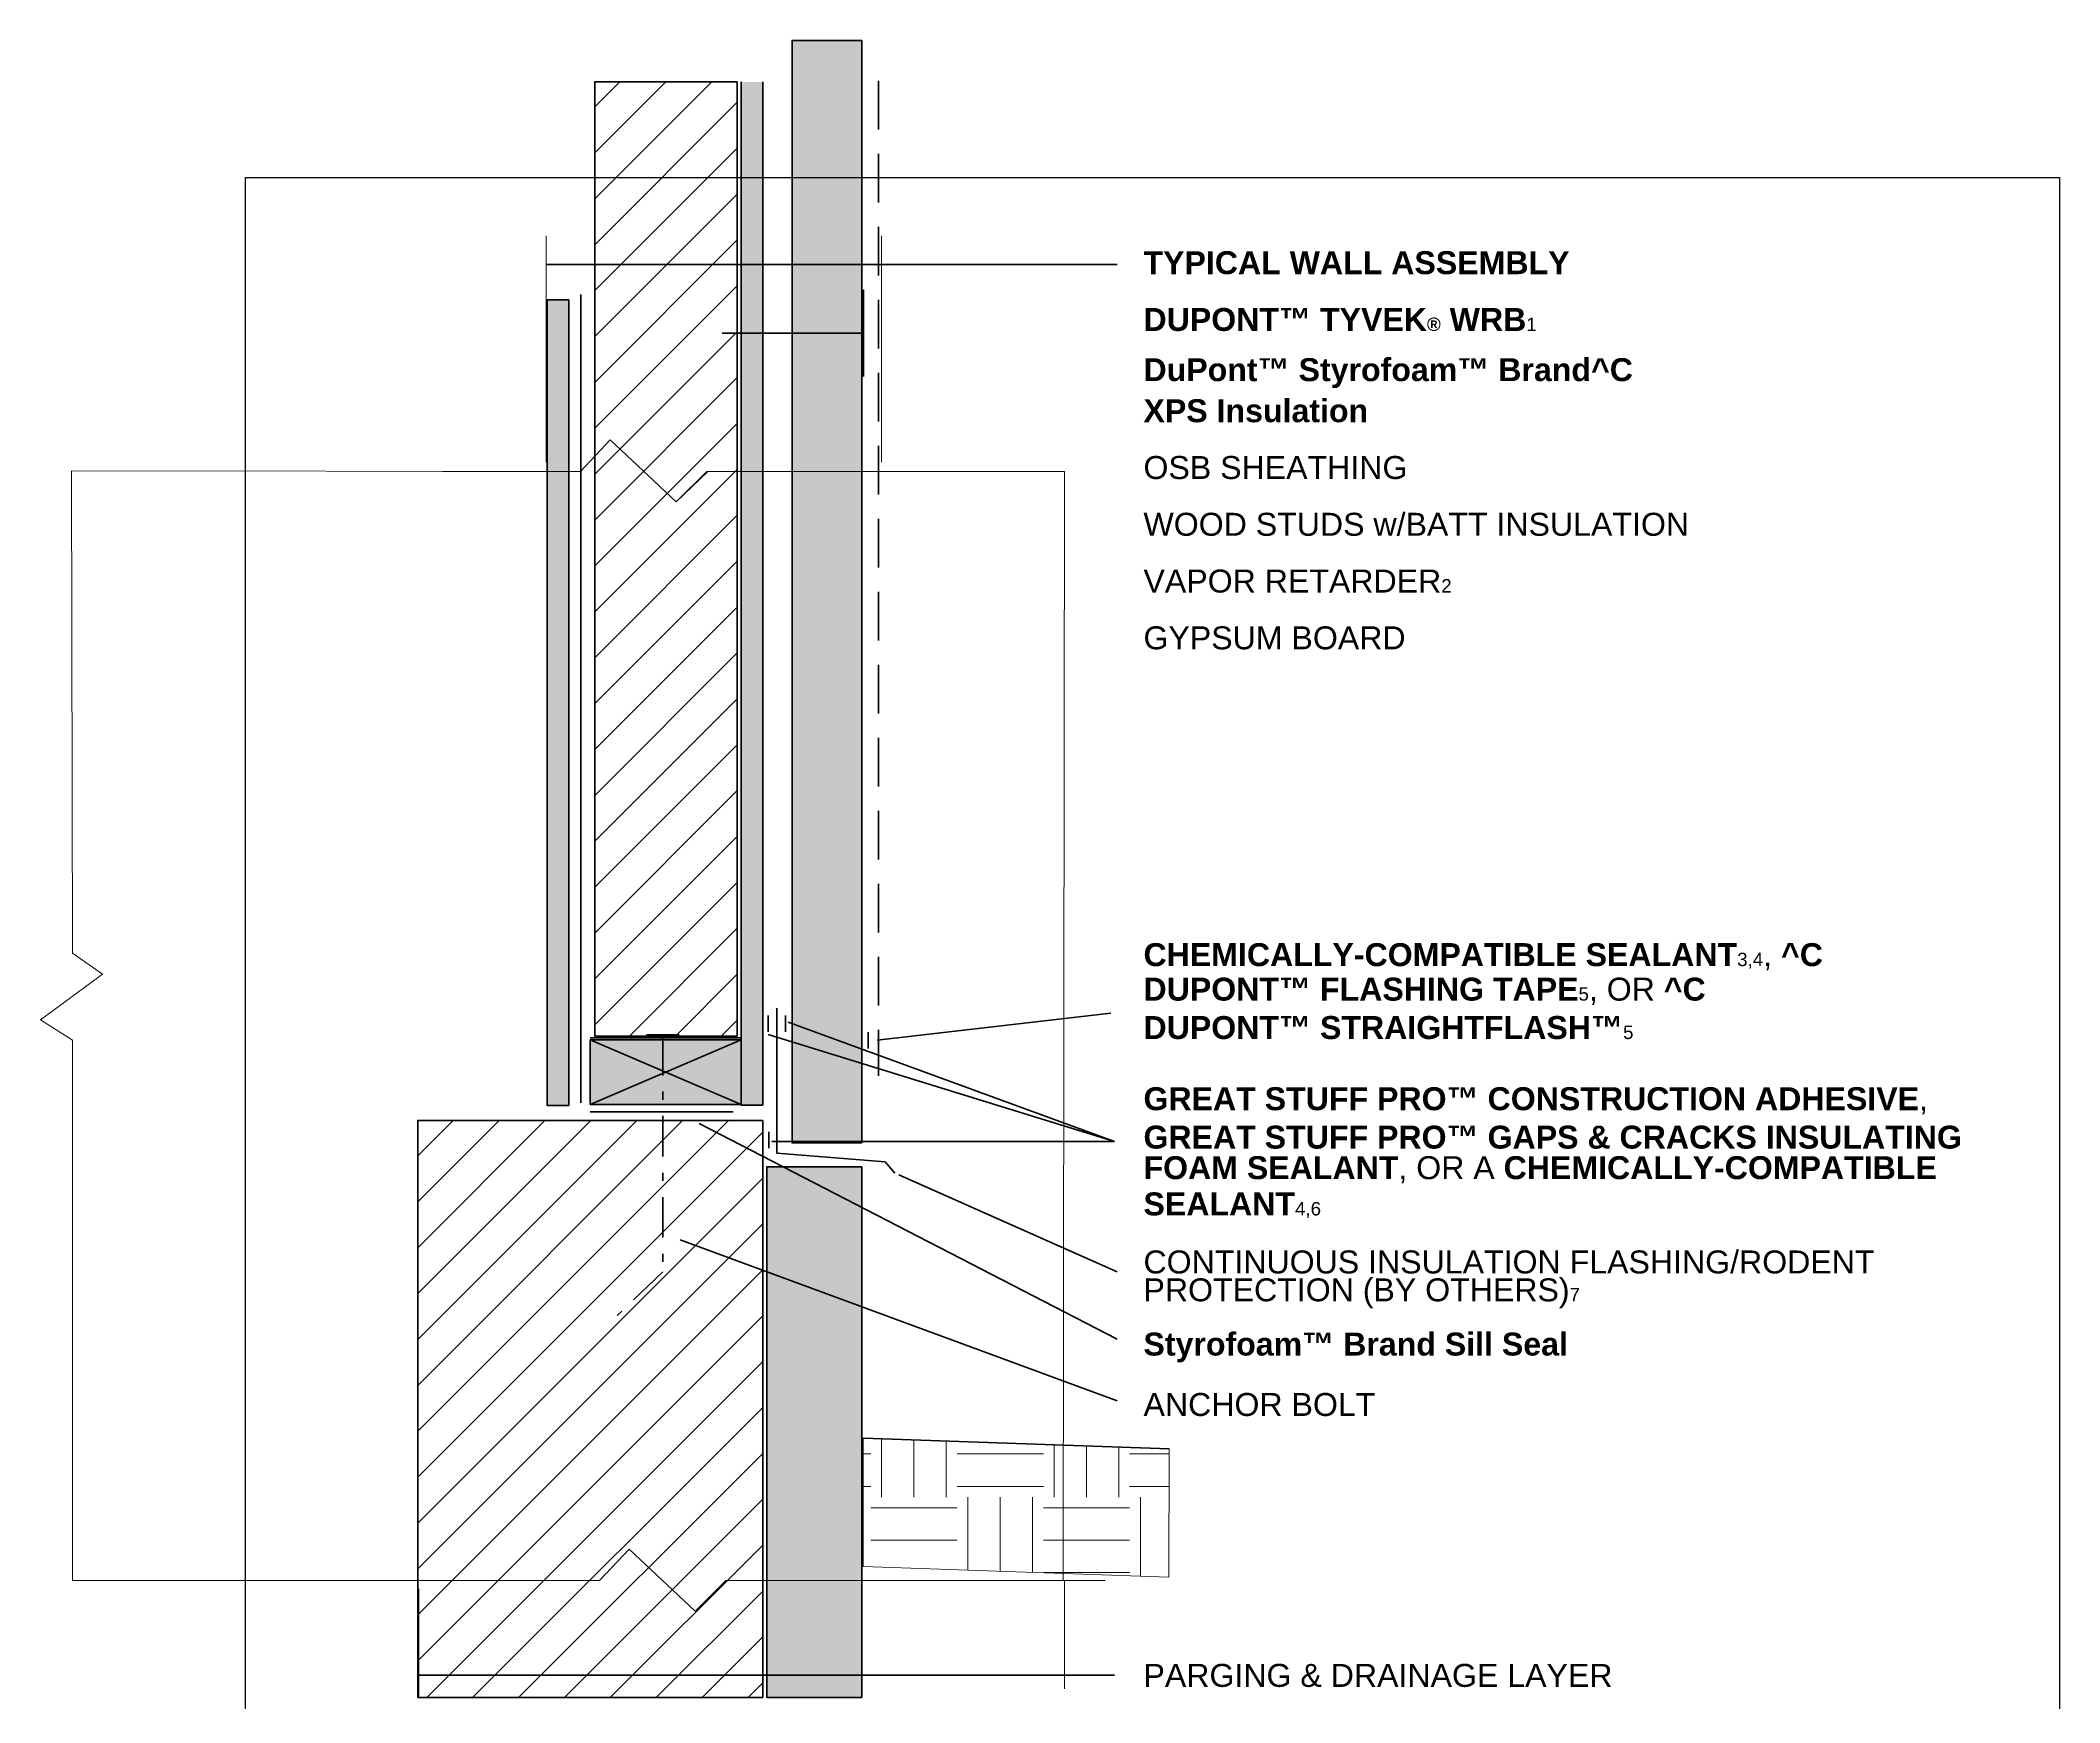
# Model space of a CAD drawing. Extents: x -37 to 604, y -763 to 13.
# Drawn here: x -37 to 585, y -499 to 13 of the extents above; entities that cross this region are included whole.
import ezdxf

# ---------------------------------------------------------------- set-up
doc = ezdxf.new("R2010")
doc.units = 0
doc.header["$MEASUREMENT"] = 0
doc.linetypes.add('AI-Linetype-0', pattern=[24.99696, 12.49848, -4.999392, 2.499696, -4.999392])
doc.linetypes.add('AI-Linetype-1', pattern=[22.497265, 14.998177, -7.499088])
for name, color, linetype, lineweight in [('background', 7, 'Continuous', 0), ('diagram', 7, 'Continuous', 0), ('lines and arrows', 7, 'Continuous', 0), ('text', 7, 'Continuous', 0)]:
    doc.layers.add(name, color=color, linetype=linetype, lineweight=lineweight)
pattern_1 = [(45, (0, 0), (-7.07107, 7.07107), [])]

# ---------------------------------------------------------------- blocks, each defined once
blk = doc.blocks.new('Block_10')
at = {"layer": 'diagram'}
blk.add_lwpolyline([(311.02, -420.89), (216.82, -417.6), (216.82, -457.11), (310.98, -460.4)], close=True, dxfattribs=at)
at = {"layer": 'diagram', "color": 18, "lineweight": 20, "true_color": 0x000000}
for points in [[(216.82, -422.44), (216.82, -422.44), (219.13, -422.44), (219.13, -422.44)], [(222.45, -435.73), (222.45, -435.73), (222.45, -417.81), (222.45, -417.81)], [(232.42, -435.73), (232.42, -435.73), (232.42, -418.14), (232.42, -418.14)], [(242.39, -435.73), (242.39, -435.73), (242.39, -418.49), (242.39, -418.49)], [(245.71, -422.44), (245.71, -422.44), (272.29, -422.44), (272.29, -422.44)], [(275.61, -435.73), (275.61, -435.73), (275.61, -419.65), (275.61, -419.65)], [(285.57, -435.73), (285.57, -435.73), (285.57, -420), (285.57, -420)], [(295.54, -435.73), (295.54, -435.73), (295.54, -420.35), (295.54, -420.35)], [(298.86, -422.44), (298.86, -422.44), (311.02, -422.44), (311.02, -422.44)], [(216.82, -432.41), (216.82, -432.41), (219.13, -432.41), (219.13, -432.41)], [(245.71, -432.41), (245.71, -432.41), (272.29, -432.41), (272.29, -432.41)], [(298.86, -432.41), (298.86, -432.41), (311.01, -432.41), (311.01, -432.41)], [(219.13, -439.05), (219.13, -439.05), (245.71, -439.05), (245.71, -439.05)], [(249.03, -458.24), (249.03, -458.24), (249.03, -435.73), (249.03, -435.73)], [(259, -458.58), (259, -458.58), (259, -435.73), (259, -435.73)], [(268.96, -458.93), (268.96, -458.93), (268.96, -435.73), (268.96, -435.73)], [(272.29, -439.05), (272.29, -439.05), (298.86, -439.05), (298.86, -439.05)], [(302.18, -460.09), (302.18, -460.09), (302.18, -435.73), (302.18, -435.73)], [(219.13, -449.02), (219.13, -449.02), (245.71, -449.02), (245.71, -449.02)], [(272.29, -449.02), (272.29, -449.02), (298.86, -449.02), (298.86, -449.02)], [(272.29, -458.98), (272.29, -458.98), (298.86, -458.98), (298.86, -458.98)]]:
    blk.add_open_spline(points, degree=3, dxfattribs=at)
blk = doc.blocks.new('Block_9')
at = {"layer": 'diagram', "true_color": 0xb9babe, "transparency": 33554687}
h = blk.add_hatch(color=9, dxfattribs=at)
h.dxf.hatch_style = 2
h.paths.add_polyline_path([(216.32, -326.55), (194.89, -326.55), (194.89, 13.2), (216.32, 13.2)])
at = {"layer": 'diagram', "true_color": 0x000000, "transparency": 33554687}
h = blk.add_hatch(dxfattribs=at)
h.set_pattern_fill('_U', color=18, scale=10, angle=44.99999, style=2, pattern_type=0)
h.set_pattern_definition(pattern_1)
h.paths.add_polyline_path([(177.98, 0.39), (177.98, -293.63), (134.09, -293.63), (134.09, 0.39)])
at = {"layer": 'diagram', "true_color": 0xc2b59b, "transparency": 33554687}
h = blk.add_hatch(color=253, dxfattribs=at)
h.dxf.hatch_style = 2
h.paths.add_polyline_path([(185.85, 0.39), (185.85, -314.92), (179.21, -314.92), (179.21, 0.39)])
at = {"layer": 'diagram', "true_color": 0xf1f2f2, "transparency": 33554687}
h = blk.add_hatch(color=7, dxfattribs=at)
h.dxf.hatch_style = 2
h.paths.add_polyline_path([(126.05, -315), (119.41, -315), (119.41, -66.8), (126.05, -66.8)])
at = {"layer": 'diagram', "true_color": 0xc2b59b, "transparency": 33554687}
h = blk.add_hatch(color=253, dxfattribs=at)
h.dxf.hatch_style = 2
h.paths.add_polyline_path([(179.21, -314.69), (132.7, -314.69), (132.7, -294.76), (179.21, -294.76)])
at = {"layer": 'diagram', "true_color": 0x000000, "transparency": 33554687}
h = blk.add_hatch(dxfattribs=at)
h.set_pattern_fill('_U', color=18, scale=10, angle=44.99999, style=2, pattern_type=0)
h.set_pattern_definition(pattern_1)
h.paths.add_polyline_path([(185.85, -497.53), (79.54, -497.53), (79.54, -319.69), (185.85, -319.69)])
at = {"layer": 'diagram', "true_color": 0xb9babe, "transparency": 33554687}
h = blk.add_hatch(color=9, dxfattribs=at)
h.dxf.hatch_style = 2
h.paths.add_polyline_path([(216.32, -497.53), (187.1, -497.53), (187.1, -333.91), (216.32, -333.91)])
at = {"layer": 'diagram', "color": 165, "linetype": 'AI-Linetype-1', "lineweight": 140, "true_color": 0x3e5aa8}
blk.add_line((221.52, 0.75), (221.52, -305.88), dxfattribs=at)
at = {"layer": 'diagram', "color": 250, "lineweight": 20, "true_color": 0x231f20}
blk.add_line((119.12, -116.83), (119.12, -47.05), dxfattribs=at)
blk.add_line((119.12, -116.83), (119.12, -47.05), dxfattribs=at)
at = {"layer": 'diagram', "color": 113, "lineweight": 90, "true_color": 0x82ca9c}
blk.add_line((129.77, -314.19), (129.77, -65.16), dxfattribs=at)
at = {"layer": 'diagram', "color": 43, "lineweight": 90, "true_color": 0xfbb042}
for p, q in [((187.52, -292.3), (187.52, -287.3)), ((192.8, -292.3), (192.8, -287.3)), ((187.7, -328.2), (187.7, -323.2))]:
    blk.add_line(p, q, dxfattribs=at)
at = {"layer": 'diagram', "color": 18, "lineweight": 40, "true_color": 0x000000}
for p, q in [((132.7, -294.2), (179.21, -294.2)), ((132.7, -294.76), (179.21, -314.69)), ((179.21, -294.76), (132.7, -314.69)), ((185.85, -344), (185.85, -485.21))]:
    blk.add_line(p, q, dxfattribs=at)
at = {"layer": 'diagram', "color": 20, "lineweight": 90, "true_color": 0xf15a22}
blk.add_line((218.3, -297.49), (218.3, -292.49), dxfattribs=at)
at = {"layer": 'diagram', "color": 153, "lineweight": 90, "true_color": 0x7598c3}
blk.add_line((176.71, -317.03), (132.7, -317.03), dxfattribs=at)
at = {"layer": 'diagram', "color": 18, "lineweight": 35, "true_color": 0x000000}
blk.add_line((216.86, -417.6), (311.02, -420.89), dxfattribs=at)
at = {"layer": 'diagram', "color": 250, "lineweight": 40, "true_color": 0x231f20}
for points in [[(216.32, -326.55), (194.89, -326.55), (194.89, 13.2), (216.32, 13.2)], [(177.98, 0.39), (177.98, -293.63), (134.09, -293.63), (134.09, 0.39)], [(179.21, -314.69), (132.7, -314.69), (132.7, -294.76), (179.21, -294.76)], [(185.85, -497.53), (79.54, -497.53), (79.54, -319.69), (185.85, -319.69)], [(216.32, -497.53), (187.1, -497.53), (187.1, -333.91), (216.32, -333.91)]]:
    blk.add_lwpolyline(points, close=True, dxfattribs=at)
blk.add_lwpolyline([(185.85, 0.39), (185.85, -314.92), (179.21, -314.92), (179.21, 0.39)], dxfattribs=at)
at = {"layer": 'diagram', "color": 18, "lineweight": 40, "true_color": 0x000000}
blk.add_lwpolyline([(126.05, -315), (119.41, -315), (119.41, -66.8), (126.05, -66.8)], close=True, dxfattribs=at)
at = {"layer": 'diagram', "color": 250, "lineweight": 90, "true_color": 0x231f20}
blk.add_lwpolyline([(173.28, -77.06), (216.9, -77.06), (216.9, -63.77), (216.9, -90.35)], dxfattribs=at)
at = {"layer": 'diagram', "color": 252, "lineweight": 90, "true_color": 0x96989a}
blk.add_lwpolyline([(190.18, -285.07), (190.18, -329.76), (223.51, -332.45), (226.56, -335.93)], dxfattribs=at)
at = {"layer": 'diagram', "color": 18, "lineweight": 40, "true_color": 0x000000}
blk.add_lwpolyline([(132.7, -294.76), (132.7, -314.69), (179.21, -314.69), (179.21, -294.76)], dxfattribs=at)
at = {"layer": 'diagram', "color": 250, "linetype": 'AI-Linetype-0', "lineweight": 90, "true_color": 0x231f20}
blk.add_lwpolyline([(150.06, -293.25), (160.03, -293.25), (155.05, -293.25), (155.05, -366.34), (140.98, -379.75)], dxfattribs=at)
at = {"layer": 'diagram'}
blk.add_blockref('Block_10', (0, 0), dxfattribs=at)
blk = doc.blocks.new('Block_8')
at = {"layer": 'diagram'}
blk.add_blockref('Block_9', (0, 0), dxfattribs=at)
blk = doc.blocks.new('Block_7')
at = {"layer": 'diagram'}
blk.add_lwpolyline([(-26.86, -461.42), (135.55, -461.42), (144.63, -451.74), (165.04, -470.84), (174.43, -461.42), (278.44, -461.42), (278.76, -119.64), (168.91, -119.64), (159.19, -129.03), (138.78, -109.94), (129.71, -119.64), (-27.19, -119.49), (-26.86, -268.13), (-17.65, -274.61), (-36.74, -288.69), (-26.86, -294.95)], close=True, dxfattribs=at)
blk.add_blockref('Block_8', (0, 0), dxfattribs=at)

msp = doc.modelspace()

# ---------------------------------------------------------------- linework, layer by layer
at = {"layer": 'background', "color": 250, "lineweight": 25, "true_color": 0x231f20}
msp.add_lwpolyline([(585.42, -762.78), (26.46, -762.78), (26.46, -29.1), (585.42, -29.1)], close=True, dxfattribs=at)
at = {"layer": 'lines and arrows', "color": 250, "lineweight": 20, "true_color": 0x231f20}
for p, q in [((119.12, -116.83), (119.12, -47.05)), ((119.12, -116.83), (119.12, -47.05)), ((222.46, -116.83), (222.46, -47.05)), ((222.46, -116.83), (222.46, -47.05)), ((79.87, -497.48), (79.87, -463.95)), ((278.76, -494.83), (278.76, -461.29))]:
    msp.add_line(p, q, dxfattribs=at)
at = {"layer": 'lines and arrows', "color": 250, "lineweight": 35, "true_color": 0x231f20}
for p, q in [((119.12, -55.92), (222.46, -55.92)), ((119.12, -55.92), (222.46, -55.92)), ((222.46, -55.92), (295.06, -55.92)), ((222.46, -55.92), (295.06, -55.92)), ((193.66, -289.39), (294.19, -326.1)), ((221.04, -294.91), (293.12, -286.63)), ((187.48, -293.13), (294.19, -326.1)), ((166.29, -320.58), (295.06, -387.08)), ((188.66, -326.1), (294.19, -326.1)), ((227.73, -336.46), (295.06, -366.34)), ((160.39, -356.4), (295.06, -406.02)), ((79.87, -490.6), (278.76, -490.6)), ((278.76, -490.6), (294.19, -490.6))]:
    msp.add_line(p, q, dxfattribs=at)
at = {"layer": 'lines and arrows', "color": 250, "lineweight": 20, "true_color": 0x231f20}
for points in [[(87.12, -119.64), (129.71, -119.64), (138.78, -109.94), (159.19, -129.03), (168.59, -119.64), (257.67, -119.64)], [(49.83, -461.44), (135.55, -461.44), (144.63, -451.74), (165.04, -470.84), (174.43, -461.44), (291.37, -461.44)]]:
    msp.add_lwpolyline(points, dxfattribs=at)
at = {"layer": 'lines and arrows', "color": 250, "lineweight": 35, "true_color": 0x231f20}
for points in [[(188.39, -267.17)], [(297.77, -267.17)], [(294.19, -283.48)], [(170.66, -317.69)], [(230.22, -338.81)], [(291.37, -363.86)]]:
    msp.add_lwpolyline(points, dxfattribs=at)
at = {"layer": 'lines and arrows', "color": 230, "lineweight": 35, "true_color": 0xec008c}
for points in [[(196.42, -283.48)], [(296.72, -283.48)]]:
    msp.add_lwpolyline(points, dxfattribs=at)

# ---------------------------------------------------------------- block references
at = {"layer": 'diagram'}
msp.add_blockref('Block_7', (0, 0), dxfattribs=at)

# ---------------------------------------------------------------- texts
at = {"layer": 'text', "char_height": 0.2, "attachment_point": 7}
for s, insert in [('\\C250;\\c2105123;\\FArial Bold|b1|i0|c1;\\H7.079136;\\W1.000000;TYPICAL WALL ASSEMBLY', (303.14, -58.95)), ('\\C165;\\c11033150;\\FArial Bold|b1|i0|c1;\\H7.079136;\\W1.000000;DUPONT™ TYVEK\\H4.127137;®\\H7.079136; WRB\\C250;\\c2105123;\\FArial|b0|i0|c1;\\H4.127137;1\\C165;\\c11033150;\\FArial Bold|b1|i0|c1;\\H7.079136; ', (303.14, -76.45)), ('\\C9;\\c12499641;\\FArial Bold|b1|i0|c1;\\H7.079136;\\W1.000000;DuPont™ Styrofoam™ Brand^C', (303.14, -93.95)), ('\\C9;\\c12499641;\\FArial Bold|b1|i0|c1;\\H7.079136;\\W1.000000;XPS Insulation', (303.14, -104.57)), ('\\C250;\\c2105123;\\FArial|b0|i0|c1;\\H7.079136;\\W1.000000;OSB SHEATHING', (303.14, -122.07)), ('\\C250;\\c2105123;\\FArial|b0|i0|c1;\\H7.079136;\\W1.000000;WOOD STUDS w/BATT INSULATION', (303.14, -139.57)), ('\\C250;\\c2105123;\\FArial|b0|i0|c1;\\H7.079136;\\W1.000000;VAPOR RETARDER\\H4.127137;2', (303.14, -157.06)), ('\\C250;\\c2105123;\\FArial|b0|i0|c1;\\H7.079136;\\W1.000000;GYPSUM BOARD', (303.14, -174.56)), ('\\C20;\\c2251505;\\FArial Bold|b1|i0|c1;\\H7.079136;\\W1.000000;CHEMICALLY-COMPATIBLE SEALANT\\C250;\\c2105123;\\FArial|b0|i0|c1;\\H4.127137;3,4\\H7.079136;,\\FArial Bold|b1|i0|c1; ^C', (303.14, -273.41)), ('\\C217;\\c9447809;\\FArial Bold|b1|i0|c1;\\H7.079136;\\W1.000000;DUPONT™ FLASHING TAPE\\C250;\\c2105123;\\FArial|b0|i0|c1;\\H4.127137;5\\H7.079136;, OR\\C240;\\c4339695;\\FArial Bold|b1|i0|c1; ^C', (303.14, -284.04)), ('\\C17;\\c3155065;\\FArial Bold|b1|i0|c1;\\H7.079136;\\W1.000000;DUPONT™ STRAIGHTFLASH™\\C250;\\c2105123;\\FArial|b0|i0|c1;\\H4.127137;5', (303.14, -294.66)), ('\\C43;\\c4370683;\\FArial Bold|b1|i0|c1;\\H7.079136;\\W1.000000;GREAT STUFF PRO™ CONSTRUCTION ADHESIVE\\C250;\\c2105123;\\FArial|b0|i0|c1;,\\C43;\\c4370683;\\FArial Bold|b1|i0|c1; ', (303.14, -317.81)), ('\\C43;\\c4370683;\\FArial Bold|b1|i0|c1;\\H7.079136;\\W1.000000;GREAT STUFF PRO™ GAPS & CRACKS INSULATING ', (303.14, -328.43)), ('\\C43;\\c4370683;\\FArial Bold|b1|i0|c1;\\H7.079136;\\W1.000000;FOAM SEALANT\\C250;\\c2105123;\\FArial|b0|i0|c1;,\\C43;\\c4370683;\\FArial Bold|b1|i0|c1; \\C250;\\c2105123;\\FArial|b0|i0|c1;OR A \\C20;\\c2251505;\\FArial Bold|b1|i0|c1;CHEMICALLY-COMPATIBLE ', (303.14, -339.06)), ('\\C20;\\c2251505;\\FArial Bold|b1|i0|c1;\\H7.079136;\\W1.000000;SEALANT\\C250;\\c2105123;\\FArial|b0|i0|c1;\\H4.127137;4,6\\FArial Bold|b1|i0|c1; ', (303.14, -349.68)), ('\\C250;\\c2105123;\\FArial|b0|i0|c1;\\H7.079136;\\W1.000000;CONTINUOUS INSULATION\\FArial Bold|b1|i0|c1; \\FArial|b0|i0|c1;FLASHING/RODENT ', (303.14, -366.9)), ('\\C250;\\c2105123;\\FArial|b0|i0|c1;\\H7.079136;\\W1.000000;PROTECTION (BY OTHERS)\\H4.127137;7', (303.14, -377.52)), ('\\C153;\\c12818549;\\FArial Bold|b1|i0|c1;\\H7.079136;\\W1.000000;Styrofoam™ Brand Sill Seal ', (303.14, -394.24)), ('\\C250;\\c2105123;\\FArial|b0|i0|c1;\\H7.079136;\\W1.000000;ANCHOR BOLT', (303.16, -410.82)), ('\\C250;\\c2105123;\\FArial|b0|i0|c1;\\H7.079136;\\W1.000000;PARGING & DRAINAGE LAYER', (303.14, -494.31))]:
    msp.add_mtext(s, dxfattribs=dict(at, insert=insert))

doc.saveas('drawing.dxf')
